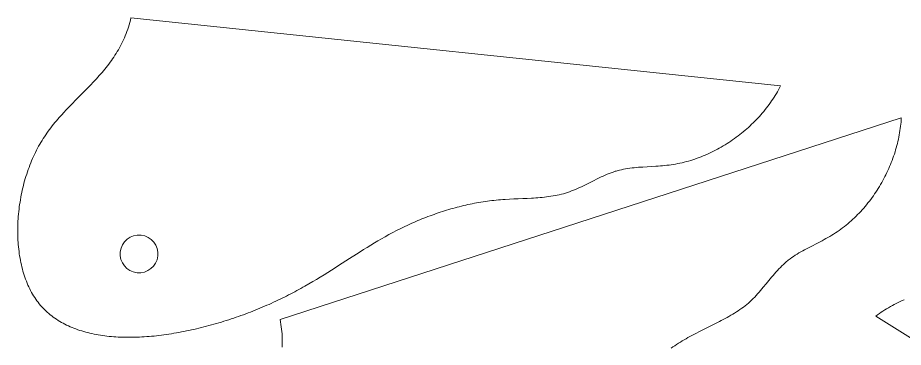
# Model space of a CAD drawing. Header units: inches. Extents: x 0.5 to 31.5, y 7.5 to 12.3.
# Drawn here: x 12.313 to 16.712, y 10.677 to 12.314 of the extents above; entities that cross this region are included whole.
import ezdxf

# ---------------------------------------------------------------- set-up
doc = ezdxf.new("R2010")
doc.units = ezdxf.units.IN
doc.header["$MEASUREMENT"] = 0
doc.layers.add('Layer 1', color=7, linetype='Continuous')

msp = doc.modelspace()

# ---------------------------------------------------------------- linework, layer by layer
at = {"layer": 'Layer 1', "lineweight": 0}
for points in [[(12.8753, 12.314), (12.8725, 12.3021), (12.8695, 12.2905), (12.8662, 12.279), (12.8628, 12.2678), (12.8592, 12.2567), (12.8553, 12.2458), (12.8513, 12.2351), (12.8471, 12.2245), (12.8427, 12.2142), (12.8382, 12.204), (12.8334, 12.1939), (12.8286, 12.184), (12.8235, 12.1743), (12.8183, 12.1646), (12.8129, 12.1552), (12.8075, 12.1458), (12.8018, 12.1366), (12.796, 12.1276), (12.7901, 12.1186), (12.7841, 12.1097), (12.778, 12.101), (12.7717, 12.0924), (12.7654, 12.0838), (12.7589, 12.0754), (12.7523, 12.067), (12.7456, 12.0588), (12.7389, 12.0506), (12.732, 12.0425), (12.7251, 12.0344), (12.7181, 12.0264), (12.7111, 12.0185), (12.7039, 12.0106), (12.6895, 11.9951), (12.6749, 11.9796), (12.6601, 11.9643), (12.6451, 11.9491), (12.6151, 11.9188), (12.6, 11.9036), (12.585, 11.8883), (12.5701, 11.8729), (12.5553, 11.8574), (12.5406, 11.8417), (12.5334, 11.8337), (12.5262, 11.8257), (12.519, 11.8177), (12.5119, 11.8095), (12.5049, 11.8013), (12.498, 11.793), (12.4911, 11.7846), (12.4843, 11.7761), (12.4776, 11.7675), (12.471, 11.7589), (12.4645, 11.7501), (12.4582, 11.7412), (12.4519, 11.7322), (12.4457, 11.723), (12.4396, 11.7138), (12.4337, 11.7044), (12.4279, 11.6948), (12.4222, 11.6852), (12.4167, 11.6754), (12.4113, 11.6654), (12.406, 11.6553), (12.4009, 11.6451), (12.3959, 11.6348), (12.3911, 11.6244), (12.3864, 11.6138), (12.3818, 11.6032), (12.3774, 11.5924), (12.3731, 11.5815), (12.3689, 11.5706), (12.3649, 11.5595), (12.3611, 11.5484), (12.3573, 11.5372), (12.3538, 11.5259), (12.3503, 11.5146), (12.3471, 11.5031), (12.3439, 11.4917), (12.3409, 11.4801), (12.3381, 11.4685), (12.3354, 11.4569), (12.3328, 11.4452), (12.3304, 11.4335), (12.3282, 11.4217), (12.3261, 11.4099), (12.3242, 11.3981), (12.3224, 11.3863), (12.3207, 11.3744), (12.3192, 11.3626), (12.3179, 11.3507), (12.3167, 11.3388), (12.3157, 11.327), (12.3148, 11.3151), (12.3141, 11.3033), (12.3135, 11.2915), (12.3131, 11.2797), (12.3129, 11.2679), (12.3128, 11.2561), (12.3128, 11.2444), (12.3131, 11.2327), (12.3135, 11.2211), (12.314, 11.2095), (12.3147, 11.198), (12.3156, 11.1865), (12.3166, 11.1751), (12.3178, 11.1638), (12.3192, 11.1525), (12.3207, 11.1413), (12.3224, 11.1302), (12.3243, 11.1192), (12.3263, 11.1083), (12.3285, 11.0974), (12.3308, 11.0867), (12.3334, 11.0761), (12.3361, 11.0655), (12.3389, 11.0551), (12.342, 11.0448), (12.3452, 11.0347), (12.3485, 11.0246), (12.3521, 11.0147), (12.3558, 11.0049), (12.3597, 10.9953), (12.3638, 10.9858), (12.368, 10.9765), (12.3724, 10.9673), (12.377, 10.9583), (12.3818, 10.9494), (12.3867, 10.9407), (12.3918, 10.9322), (12.3971, 10.9239), (12.4026, 10.9157), (12.4083, 10.9078), (12.4141, 10.9), (12.4201, 10.8924), (12.4263, 10.885), (12.4327, 10.8778), (12.4392, 10.8708), (12.4459, 10.8639), (12.4528, 10.8573), (12.4598, 10.8508), (12.467, 10.8445), (12.4743, 10.8384), (12.4818, 10.8325), (12.4895, 10.8267), (12.4973, 10.8212), (12.5052, 10.8158), (12.5133, 10.8105), (12.5216, 10.8055), (12.53, 10.8006), (12.5385, 10.7959), (12.5471, 10.7913), (12.5559, 10.7869), (12.5649, 10.7827), (12.5739, 10.7787), (12.5831, 10.7748), (12.5924, 10.7711), (12.6018, 10.7675), (12.6114, 10.7641), (12.6211, 10.7608), (12.6308, 10.7577), (12.6407, 10.7548), (12.6507, 10.752), (12.6608, 10.7493), (12.6711, 10.7469), (12.6814, 10.7445), (12.6918, 10.7423), (12.7023, 10.7403), (12.7129, 10.7384), (12.7236, 10.7366), (12.7344, 10.735), (12.7453, 10.7335), (12.7563, 10.7322), (12.7674, 10.731), (12.7785, 10.7299), (12.7897, 10.729), (12.801, 10.7282), (12.8124, 10.7276), (12.8238, 10.727), (12.8353, 10.7267), (12.8469, 10.7264), (12.8585, 10.7262), (12.8702, 10.7262), (12.882, 10.7263), (12.8938, 10.7266), (12.9057, 10.7269), (12.9176, 10.7274), (12.9296, 10.728), (12.9416, 10.7287), (12.9537, 10.7296), (12.9658, 10.7305), (12.9779, 10.7316), (12.9901, 10.7327), (13.0023, 10.734), (13.0146, 10.7354), (13.0269, 10.7369), (13.0392, 10.7385), (13.0515, 10.7402), (13.0639, 10.7421), (13.0763, 10.744), (13.0887, 10.746), (13.1011, 10.7481), (13.1135, 10.7504), (13.126, 10.7527), (13.1384, 10.7551), (13.1509, 10.7576), (13.1634, 10.7602), (13.1758, 10.7629), (13.1883, 10.7657), (13.2008, 10.7686), (13.2132, 10.7716), (13.2257, 10.7746), (13.2381, 10.7778), (13.2506, 10.781), (13.263, 10.7843), (13.2754, 10.7877), (13.2877, 10.7912), (13.3001, 10.7947), (13.3124, 10.7983), (13.3247, 10.802), (13.337, 10.8058), (13.3492, 10.8097), (13.3614, 10.8136), (13.3736, 10.8176), (13.3857, 10.8216), (13.3978, 10.8258), (13.4099, 10.83), (13.4219, 10.8342), (13.4338, 10.8386), (13.4457, 10.843), (13.4576, 10.8474), (13.4694, 10.8519), (13.4811, 10.8565), (13.4928, 10.8611), (13.5044, 10.8658), (13.5159, 10.8705), (13.5274, 10.8753), (13.5388, 10.8802), (13.5501, 10.8851), (13.5614, 10.89), (13.5726, 10.895), (13.5837, 10.9), (13.5947, 10.9051), (13.6056, 10.9102), (13.6165, 10.9154), (13.6272, 10.9206), (13.6379, 10.9259), (13.6485, 10.9311), (13.6589, 10.9365), (13.6693, 10.9418), (13.6796, 10.9472), (13.6899, 10.9526), (13.7, 10.9581), (13.71, 10.9636), (13.72, 10.9691), (13.7299, 10.9746), (13.7398, 10.9802), (13.7592, 10.9914), (13.7784, 11.0027), (13.7974, 11.014), (13.8162, 11.0254), (13.8347, 11.0368), (13.8531, 11.0483), (13.8713, 11.0598), (13.8894, 11.0713), (13.9073, 11.0828), (13.9252, 11.0943), (13.9607, 11.1171), (13.996, 11.1398), (14.0136, 11.151), (14.0313, 11.1621), (14.049, 11.1731), (14.0668, 11.184), (14.0846, 11.1948), (14.1026, 11.2054), (14.1206, 11.2159), (14.1388, 11.2262), (14.1571, 11.2364), (14.1757, 11.2463), (14.1944, 11.2561), (14.2133, 11.2656), (14.2324, 11.2749), (14.2517, 11.284), (14.2615, 11.2885), (14.2712, 11.2929), (14.281, 11.2972), (14.2909, 11.3015), (14.3008, 11.3057), (14.3107, 11.3099), (14.3207, 11.314), (14.3308, 11.318), (14.3408, 11.3219), (14.3509, 11.3258), (14.3611, 11.3296), (14.3712, 11.3334), (14.3815, 11.337), (14.3917, 11.3406), (14.402, 11.3442), (14.4123, 11.3476), (14.4227, 11.351), (14.4331, 11.3543), (14.4435, 11.3575), (14.4539, 11.3607), (14.4644, 11.3637), (14.4749, 11.3667), (14.4855, 11.3696), (14.496, 11.3724), (14.5066, 11.3752), (14.5172, 11.3778), (14.5279, 11.3804), (14.5385, 11.3829), (14.5492, 11.3852), (14.5599, 11.3875), (14.5707, 11.3897), (14.5814, 11.3919), (14.5922, 11.3939), (14.603, 11.3958), (14.6138, 11.3977), (14.6246, 11.3994), (14.6355, 11.401), (14.6464, 11.4026), (14.6572, 11.404), (14.6681, 11.4054), (14.679, 11.4066), (14.69, 11.4078), (14.7009, 11.4088), (14.7118, 11.4098), (14.7228, 11.4106), (14.7338, 11.4114), (14.7557, 11.4126), (14.7776, 11.4137), (14.7996, 11.4146), (14.8215, 11.4155), (14.8433, 11.4164), (14.8651, 11.4175), (14.8759, 11.4181), (14.8868, 11.4188), (14.8976, 11.4196), (14.9083, 11.4205), (14.9191, 11.4215), (14.9298, 11.4226), (14.9404, 11.4238), (14.951, 11.4252), (14.9616, 11.4267), (14.9722, 11.4284), (14.9827, 11.4303), (14.9931, 11.4324), (15.0035, 11.4346), (15.0138, 11.4371), (15.0241, 11.4398), (15.0343, 11.4427), (15.0445, 11.4459), (15.0546, 11.4494), (15.0646, 11.4531), (15.0746, 11.457), (15.0846, 11.4611), (15.0944, 11.4654), (15.1043, 11.4699), (15.1141, 11.4745), (15.1239, 11.4792), (15.1337, 11.484), (15.1532, 11.4938), (15.1726, 11.5037), (15.1921, 11.5134), (15.2019, 11.5182), (15.2117, 11.5229), (15.2215, 11.5274), (15.2314, 11.5318), (15.2413, 11.536), (15.2512, 11.5401), (15.2612, 11.5439), (15.2713, 11.5474), (15.2814, 11.5508), (15.2865, 11.5523), (15.2916, 11.5538), (15.2967, 11.5552), (15.3019, 11.5565), (15.3122, 11.5589), (15.3226, 11.5611), (15.333, 11.5631), (15.3435, 11.5648), (15.3541, 11.5663), (15.3647, 11.5676), (15.3754, 11.5688), (15.3861, 11.5698), (15.3968, 11.5707), (15.4076, 11.5715), (15.4184, 11.5723), (15.4401, 11.5735), (15.4618, 11.5747), (15.4836, 11.576), (15.4945, 11.5767), (15.5054, 11.5775), (15.5163, 11.5784), (15.5272, 11.5794), (15.5381, 11.5806), (15.549, 11.5819), (15.5598, 11.5834), (15.5707, 11.5851), (15.5815, 11.587), (15.5922, 11.589), (15.603, 11.5912), (15.6137, 11.5937), (15.6244, 11.5963), (15.635, 11.599), (15.6456, 11.602), (15.6562, 11.6051), (15.6667, 11.6084), (15.6772, 11.6119), (15.6876, 11.6155), (15.698, 11.6193), (15.7083, 11.6232), (15.7186, 11.6274), (15.7288, 11.6316), (15.739, 11.6361), (15.7491, 11.6407), (15.7591, 11.6454), (15.769, 11.6503), (15.7789, 11.6553), (15.7888, 11.6605), (15.7985, 11.6658), (15.8082, 11.6713), (15.8178, 11.6769), (15.8273, 11.6827), (15.8368, 11.6886), (15.8461, 11.6946), (15.8554, 11.7008), (15.8645, 11.707), (15.8736, 11.7135), (15.8826, 11.72), (15.8915, 11.7267), (15.9003, 11.7335), (15.909, 11.7404), (15.9176, 11.7474), (15.9261, 11.7546), (15.9345, 11.7618), (15.9428, 11.7692), (15.9509, 11.7767), (15.959, 11.7843), (15.9669, 11.792), (15.9747, 11.7998), (15.9824, 11.8077), (15.99, 11.8157), (15.9974, 11.8238), (16.0048, 11.832), (16.0119, 11.8403), (16.019, 11.8487), (16.0259, 11.8572), (16.0327, 11.8657), (16.0393, 11.8744), (16.0458, 11.8831), (16.0522, 11.892), (16.0584, 11.9009), (16.0645, 11.9099), (16.0704, 11.9189), (16.0761, 11.928), (16.0817, 11.9373), (16.0872, 11.9465), (16.0925, 11.9559), (16.0976, 11.9653), (16.1026, 11.9748), (12.8753, 12.314)], [(15.5591, 10.6722), (15.5682, 10.6783), (15.5773, 10.6844), (15.5865, 10.6904), (15.5957, 10.6963), (15.605, 10.7021), (15.6144, 10.7079), (15.6238, 10.7136), (15.6332, 10.7191), (15.6427, 10.7246), (15.6523, 10.73), (15.6619, 10.7353), (15.6716, 10.7406), (15.6813, 10.7457), (15.7008, 10.7558), (15.7204, 10.7657), (15.7401, 10.7754), (15.7598, 10.7851), (15.7793, 10.7949), (15.7988, 10.8047), (15.8084, 10.8097), (15.818, 10.8148), (15.8276, 10.8199), (15.8371, 10.825), (15.8465, 10.8303), (15.8558, 10.8357), (15.865, 10.8411), (15.8742, 10.8467), (15.8832, 10.8524), (15.8922, 10.8583), (15.901, 10.8642), (15.9097, 10.8704), (15.9183, 10.8767), (15.9267, 10.8831), (15.935, 10.8898), (15.9431, 10.8966), (15.9511, 10.9037), (15.959, 10.9109), (15.9666, 10.9184), (15.9741, 10.926), (15.9815, 10.9338), (15.9888, 10.9418), (15.996, 10.9499), (16.0031, 10.9581), (16.0101, 10.9664), (16.0171, 10.9748), (16.0309, 10.9916), (16.0447, 11.0085), (16.0585, 11.0254), (16.0655, 11.0337), (16.0726, 11.042), (16.0797, 11.0501), (16.0869, 11.0581), (16.0943, 11.066), (16.1017, 11.0737), (16.1093, 11.0813), (16.117, 11.0887), (16.1249, 11.0958), (16.1289, 11.0993), (16.133, 11.1027), (16.1371, 11.1061), (16.1412, 11.1094), (16.1497, 11.1158), (16.1583, 11.122), (16.1671, 11.128), (16.176, 11.1339), (16.185, 11.1396), (16.1942, 11.1451), (16.2034, 11.1505), (16.2128, 11.1558), (16.2222, 11.161), (16.2317, 11.1661), (16.2413, 11.1712), (16.2606, 11.1811), (16.28, 11.1911), (16.2994, 11.2011), (16.309, 11.2062), (16.3187, 11.2114), (16.3283, 11.2166), (16.3378, 11.222), (16.3473, 11.2275), (16.3567, 11.2331), (16.366, 11.2389), (16.3752, 11.2448), (16.3843, 11.2509), (16.3933, 11.2572), (16.4022, 11.2636), (16.411, 11.2702), (16.4197, 11.2769), (16.4283, 11.2837), (16.4368, 11.2907), (16.4452, 11.2979), (16.4535, 11.3052), (16.4616, 11.3126), (16.4697, 11.3202), (16.4776, 11.3278), (16.4854, 11.3357), (16.4931, 11.3436), (16.5007, 11.3517), (16.5082, 11.3598), (16.5156, 11.3681), (16.5228, 11.3765), (16.5299, 11.3851), (16.5369, 11.3937), (16.5438, 11.4024), (16.5505, 11.4113), (16.5571, 11.4202), (16.5636, 11.4292), (16.57, 11.4384), (16.5762, 11.4476), (16.5823, 11.4569), (16.5882, 11.4663), (16.5941, 11.4758), (16.5998, 11.4853), (16.6053, 11.495), (16.6107, 11.5047), (16.616, 11.5144), (16.6211, 11.5243), (16.6261, 11.5342), (16.631, 11.5442), (16.6357, 11.5542), (16.6403, 11.5643), (16.6447, 11.5745), (16.6489, 11.5847), (16.653, 11.595), (16.657, 11.6053), (16.6608, 11.6156), (16.6645, 11.626), (16.668, 11.6365), (16.6713, 11.6469), (16.6745, 11.6574), (16.6775, 11.668), (16.6804, 11.6785), (16.6831, 11.6891), (16.6857, 11.6997), (16.6881, 11.7104), (16.6903, 11.721), (16.6923, 11.7317), (16.6942, 11.7424), (16.6959, 11.753), (16.6975, 11.7637), (16.6989, 11.7744), (16.7001, 11.7851), (16.7011, 11.7958), (16.7019, 11.8065), (16.7026, 11.8171), (13.6164, 10.8144)], [(16.7168, 10.9128), (16.7068, 10.9084), (16.6969, 10.9038), (16.687, 10.899), (16.6772, 10.8942), (16.6676, 10.8892), (16.658, 10.884), (16.6485, 10.8787), (16.6391, 10.8733), (16.6298, 10.8678), (16.6206, 10.8621), (16.6116, 10.8563), (16.6026, 10.8503), (16.5938, 10.8442), (16.585, 10.838), (16.5764, 10.8317), (19.3284, 9.1121)], [(13.6164, 10.8144), (13.6186, 10.8024), (13.6206, 10.7905), (13.6223, 10.7788), (13.6238, 10.7671), (13.6249, 10.7555), (13.6259, 10.744), (13.6266, 10.7325), (13.627, 10.7212), (13.6272, 10.7099), (13.6272, 10.6988), (13.627, 10.6877), (13.6265, 10.6766)]]:
    msp.add_lwpolyline(points, dxfattribs=at)
msp.add_open_spline([(12.9057, 11.0471), (12.9572, 11.0417), (13.0033, 11.079), (13.0087, 11.1305), (13.0141, 11.182), (12.9768, 11.2282), (12.9253, 11.2336), (12.8738, 11.239), (12.8277, 11.2016), (12.8223, 11.1501), (12.8169, 11.0986), (12.8542, 11.0525), (12.9057, 11.0471)], degree=3, knots=[0, 0, 0, 0, 1, 1, 1, 2, 2, 2, 3, 3, 3, 4, 4, 4, 4], dxfattribs=at)

doc.saveas('drawing.dxf')
